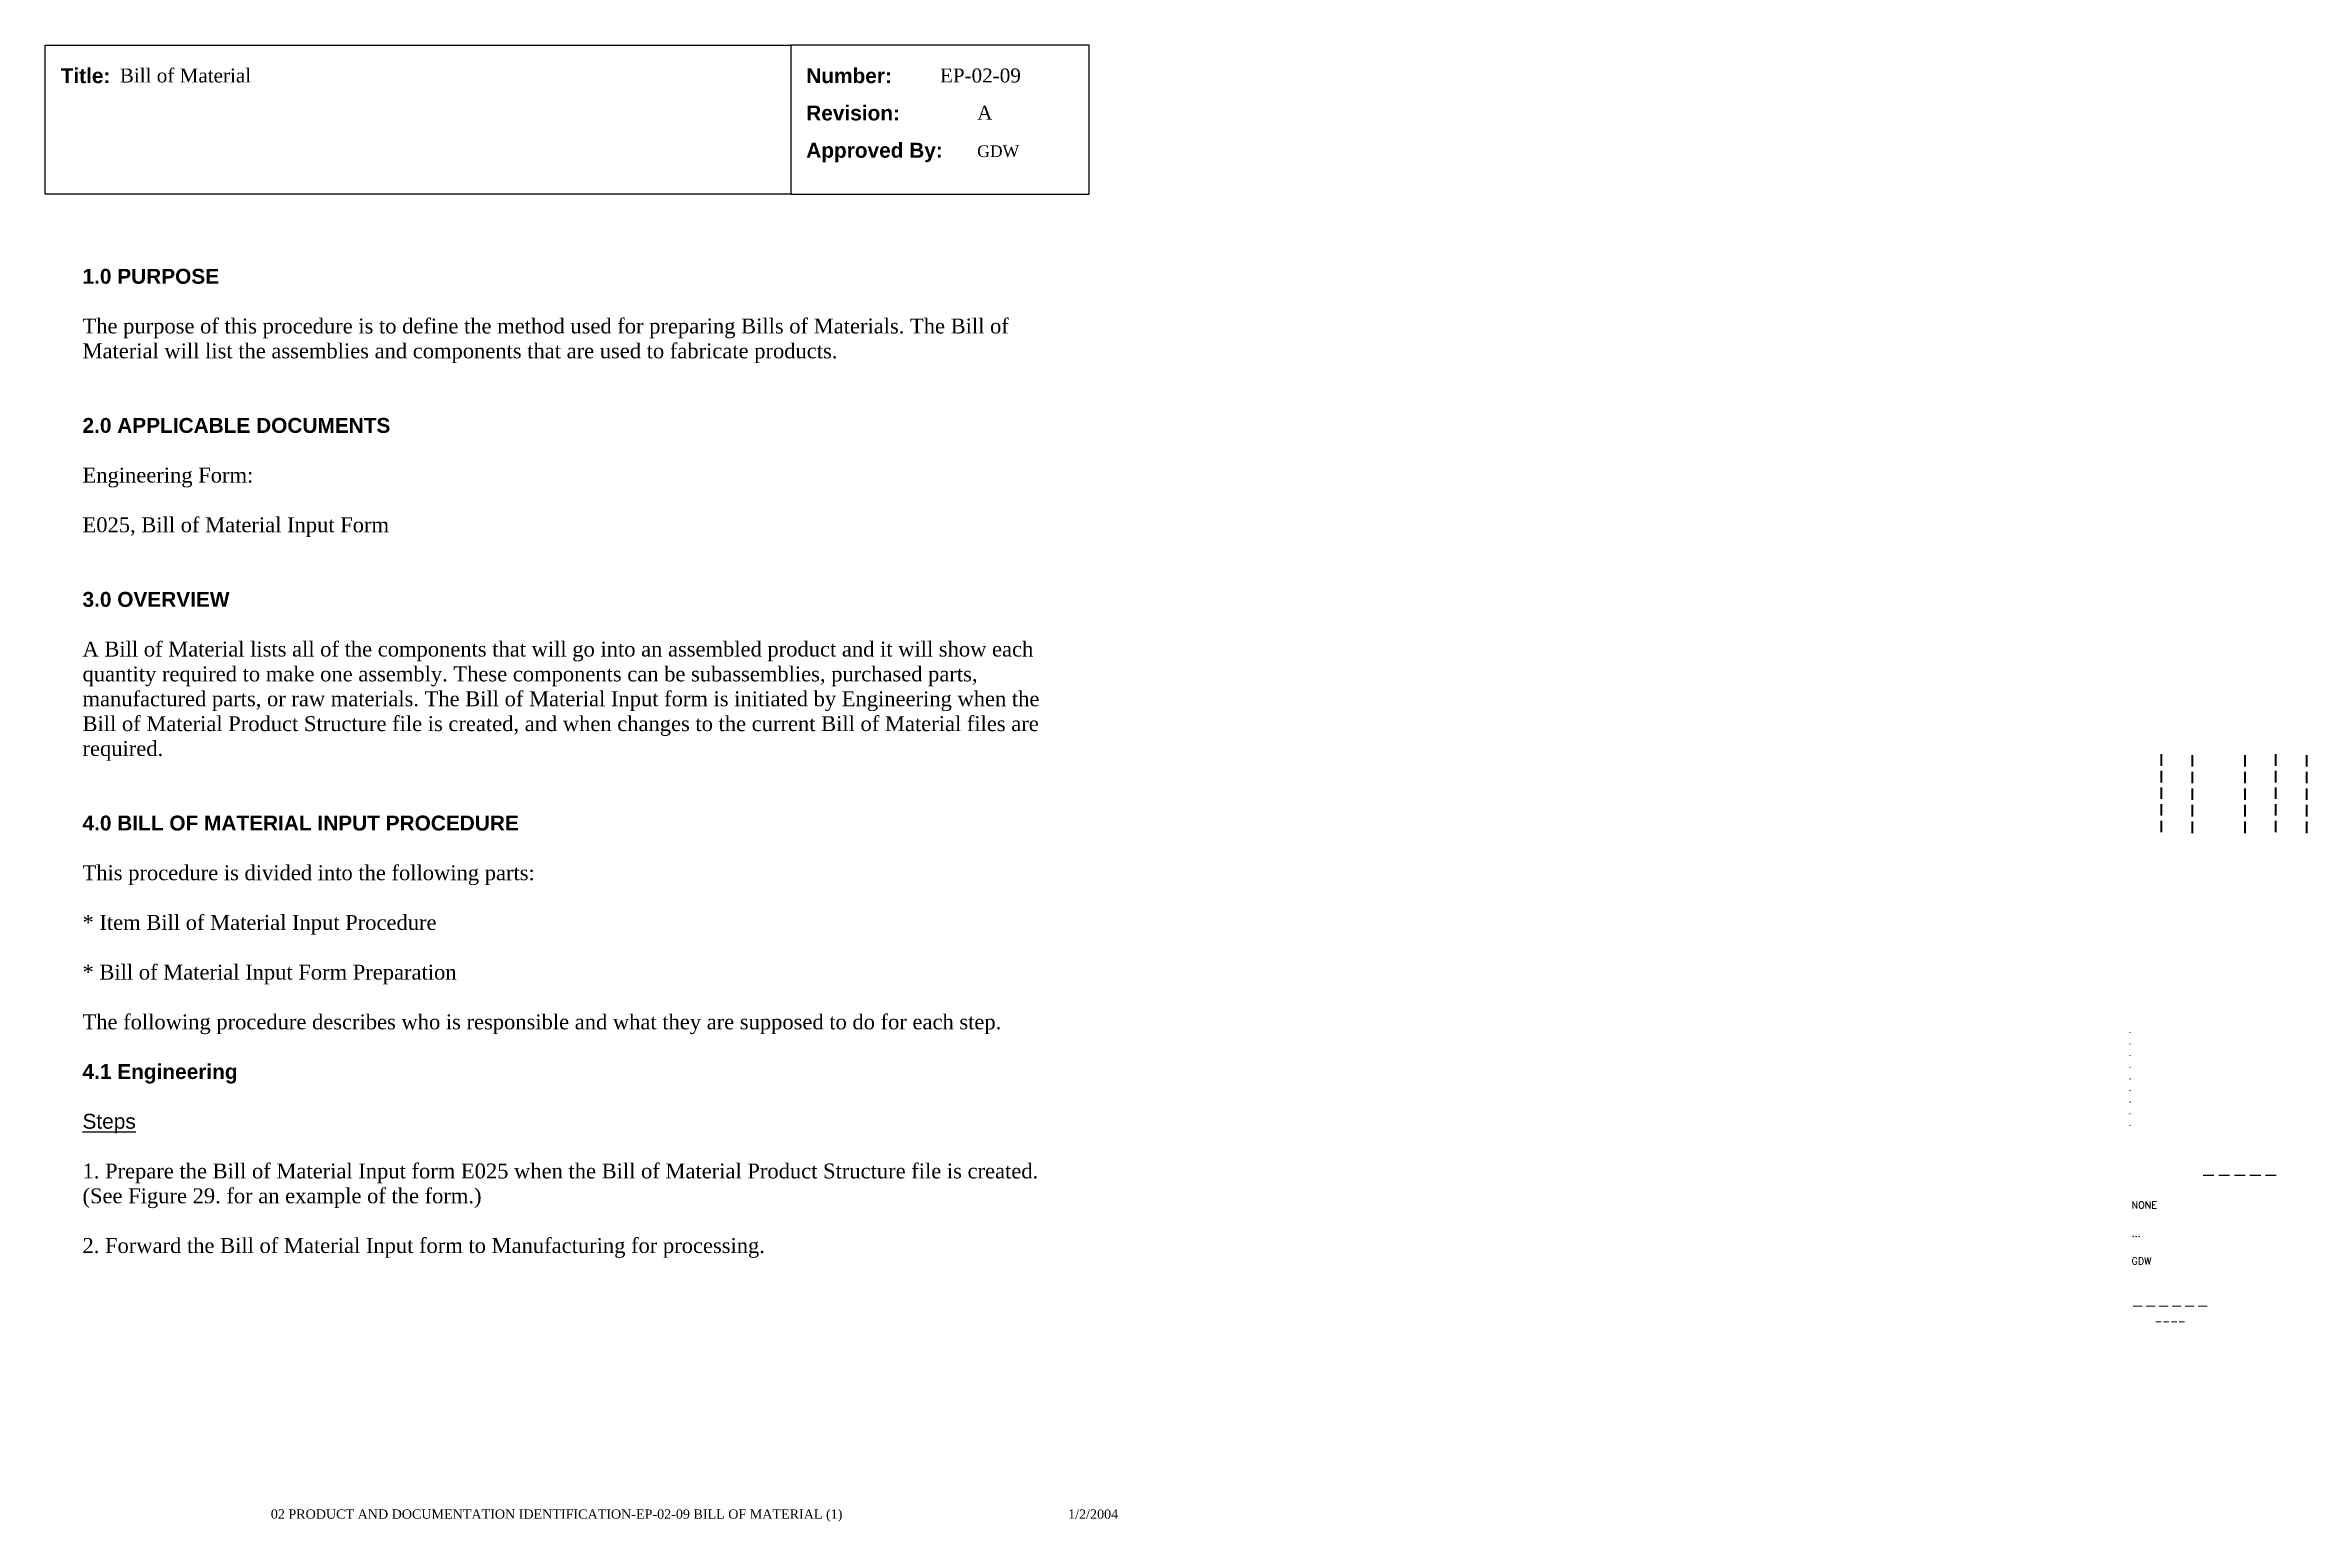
# Paper-space layout 'EP-02-09 Bill of Material (1)' of a CAD drawing. Header units: inches. Extents: x 1 to 31.3, y 0.2 to 20.
import ezdxf
from ezdxf.enums import TextEntityAlignment as Align

# ---------------------------------------------------------------- set-up
doc = ezdxf.new("R2010")
doc.units = ezdxf.units.IN
doc.header["$MEASUREMENT"] = 0
doc.layers.add('TitleBlock_Attributes', color=40, linetype='Continuous', plot=False)
doc.layers.add('TitleBlock_Atts_Print', color=1, linetype='Continuous')
doc.styles.get("Standard").update_dxf_attribs({"font": 'simplex.shx'})
doc.styles.add('style1', font='TIMES.TTF')
doc.styles.add('styleAtt', font='TIMES.TTF')
doc.styles.add('TBBIGTEXT', font='complex.shx')

# ---------------------------------------------------------------- blocks, each defined once
blk = doc.blocks.new('Test1')
at = {"layer": 'TitleBlock_Attributes', "style": 'TBBIGTEXT', "width": 0.8}
for tag, p, height in [('SideLine1', (29.492, 9.408), 0.25), ('SideLine2', (29.906, 9.396), 0.25), ('SideLine3', (30.612, 9.396), 0.25), ('SideLine4', (31.026, 9.408), 0.25), ('SideLine5', (31.44, 9.396), 0.25), ('File-Layout', (28.803, 3.641), 0.125)]:
    blk.add_attdef(tag, p, '', height=height, rotation=90, dxfattribs=at)
at = {"layer": 'TitleBlock_Attributes'}
for tag, p, height in [('REV1', (28.947, 6.754), 0.0625), ('REV2', (28.947, 6.598), 0.0625), ('REV3', (28.947, 6.442), 0.0625), ('REV4', (28.947, 6.286), 0.0625), ('REV5', (28.947, 6.13), 0.0625), ('REV6', (28.947, 5.974), 0.0625), ('REV7', (28.947, 5.818), 0.0625), ('REV8', (28.947, 5.662), 0.0625), ('REV9', (28.947, 5.506), 0.0625), ('SCALE', (28.983, 4.394), 0.0938), ('INCHARGE', (28.983, 4.016), 0.0938), ('DRW', (28.983, 3.641), 0.0938)]:
    blk.add_attdef(tag, p, '', height=height, dxfattribs=at)
at = {"layer": 'TitleBlock_Attributes', "style": 'TBBIGTEXT'}
for tag, height, p in [('PROJNUM', 0.188, (30.434, 4.761)), ('DWG_NUM', 0.156, (31.168, 4.127)), ('CUSTOMER', 0.156, (29.501, 3.017)), ('LOCATION', 0.0938, (29.501, 2.835)), ('DESC_1', 0.188, (29.501, 2.412)), ('DESC_2', 0.188, (29.501, 2.1)), ('DESC_3', 0.188, (29.501, 1.787))]:
    blk.add_attdef(tag, text='', height=height, dxfattribs=at).set_placement(p, align=Align.CENTER)
at = {"layer": 'TitleBlock_Attributes'}
blk.add_attdef('DRW_DATE', text='', height=0.0938, dxfattribs=at).set_placement((31.149, 3.648), align=Align.CENTER)

psp = doc.layouts.new('EP-02-09 Bill of Material (1)')

# ---------------------------------------------------------------- linework, layer by layer
for points in [[(1, 20), (11, 20), (11, 18), (1, 18)], [(11, 18), (15, 18), (15, 20), (11, 20)]]:
    psp.add_lwpolyline(points, close=True)

# ---------------------------------------------------------------- block references
ref = psp.add_blockref('Test1', (0, 0))
ref.add_attrib('CUSTOMER', '------', dxfattribs={"layer": 'TitleBlock_Attributes', "height": 0.1562, "style": 'TBBIGTEXT'}).set_placement((29.501, 3.017), align=Align.CENTER)
ref.add_attrib('LOCATION', '----', dxfattribs={"layer": 'TitleBlock_Attributes', "height": 0.0938, "style": 'TBBIGTEXT'}).set_placement((29.501, 2.835), align=Align.CENTER)
ref.add_attrib('DESC_1', 'Bill of Material', (2, 19.5), dxfattribs={"layer": 'TitleBlock_Atts_Print', "height": 0.1875, "style": 'styleAtt'})
ref.add_attrib('DESC_2', 'EP-02-09', (13, 19.5), dxfattribs={"layer": 'TitleBlock_Atts_Print', "height": 0.1875, "style": 'styleAtt'})
ref.add_attrib('DESC_3', 'A', (13.5, 19), dxfattribs={"layer": 'TitleBlock_Atts_Print', "height": 0.188, "style": 'styleAtt'})
ref.add_attrib('PROJNUM', '-----', dxfattribs={"layer": 'TitleBlock_Attributes', "height": 0.1875, "style": 'TBBIGTEXT'}).set_placement((30.434, 4.761), align=Align.CENTER)
ref.add_attrib('DWG_NUM', 'GDW', (13.5, 18.5), dxfattribs={"layer": 'TitleBlock_Atts_Print', "height": 0.1562, "style": 'styleAtt'})
ref.add_attrib('DRW_DATE', '1/2/2004', dxfattribs={"layer": 'TitleBlock_Atts_Print', "height": 0.125, "style": 'styleAtt'}).set_placement((15.055, 0.232), align=Align.CENTER)
ref.add_attrib('DRW', 'GDW', (28.983, 3.641), dxfattribs={"layer": 'TitleBlock_Attributes', "height": 0.0938})
ref.add_attrib('INCHARGE', '...', (28.983, 4.016), dxfattribs={"layer": 'TitleBlock_Attributes', "height": 0.0938})
ref.add_attrib('SCALE', 'NONE', (28.983, 4.394), dxfattribs={"layer": 'TitleBlock_Attributes', "height": 0.0938})
ref.add_attrib('REV1', '.', (28.947, 6.754), dxfattribs={"layer": 'TitleBlock_Attributes', "height": 0.0625})
ref.add_attrib('REV2', '.', (28.947, 6.598), dxfattribs={"layer": 'TitleBlock_Attributes', "height": 0.0625})
ref.add_attrib('REV3', '.', (28.947, 6.442), dxfattribs={"layer": 'TitleBlock_Attributes', "height": 0.0625})
ref.add_attrib('REV4', '.', (28.947, 6.286), dxfattribs={"layer": 'TitleBlock_Attributes', "height": 0.0625})
ref.add_attrib('REV5', '.', (28.947, 6.13), dxfattribs={"layer": 'TitleBlock_Attributes', "height": 0.0625})
ref.add_attrib('REV6', '.', (28.947, 5.974), dxfattribs={"layer": 'TitleBlock_Attributes', "height": 0.0625})
ref.add_attrib('REV7', '.', (28.947, 5.818), dxfattribs={"layer": 'TitleBlock_Attributes', "height": 0.0625})
ref.add_attrib('REV8', '.', (28.947, 5.662), dxfattribs={"layer": 'TitleBlock_Attributes', "height": 0.0625})
ref.add_attrib('REV9', '.', (28.947, 5.506), dxfattribs={"layer": 'TitleBlock_Attributes', "height": 0.0625})
ref.add_attrib('SideLine1', '-----', (29.492, 9.408), dxfattribs={"layer": 'TitleBlock_Attributes', "height": 0.25, "rotation": 90, "style": 'TBBIGTEXT', "width": 0.8})
ref.add_attrib('SideLine2', '-----', (29.906, 9.396), dxfattribs={"layer": 'TitleBlock_Attributes', "height": 0.25, "rotation": 90, "style": 'TBBIGTEXT', "width": 0.8})
ref.add_attrib('SideLine3', '-----', (30.612, 9.396), dxfattribs={"layer": 'TitleBlock_Attributes', "height": 0.25, "rotation": 90, "style": 'TBBIGTEXT', "width": 0.8})
ref.add_attrib('SideLine4', '-----', (31.026, 9.408), dxfattribs={"layer": 'TitleBlock_Attributes', "height": 0.25, "rotation": 90, "style": 'TBBIGTEXT', "width": 0.8})
ref.add_attrib('SideLine5', '-----', (31.44, 9.396), dxfattribs={"layer": 'TitleBlock_Attributes', "height": 0.25, "rotation": 90, "style": 'TBBIGTEXT', "width": 0.8})
ref.add_attrib('File-Layout', '02 PRODUCT AND DOCUMENTATION IDENTIFICATION-EP-02-09 BILL OF MATERIAL (1)', dxfattribs={"layer": 'TitleBlock_Atts_Print', "height": 0.125, "style": 'styleAtt'}).set_placement((7.859, 0.232), align=Align.CENTER)

# ---------------------------------------------------------------- texts
at = {"color": 5, "char_height": 0.2, "width": 2, "attachment_point": 1, "line_spacing_factor": 1.5, "style": 'style1'}
for s, insert in [('{\\fArial|b1|i0|c0|p34;Title:}', (1.207, 19.691)), ('{\\fArial|b1|i0|c0|p34;Number:\\PRevision:\\PApproved By:}', (11.207, 19.691))]:
    psp.add_mtext(s, dxfattribs=dict(at, insert=insert))
at = {"color": 5, "insert": (1.5, 17), "char_height": 0.2, "width": 13, "attachment_point": 1, "style": 'style1'}
psp.add_mtext('{\\fArial|b1|i0|c0|p34;1.0 PURPOSE\\P\\P}The purpose of this procedure is to define the method used for preparing Bills of Materials. The Bill of Material will list the assemblies and components that are used to fabricate products.\\P\\P\\P{\\fArial|b1|i0|c0|p34;2.0 APPLICABLE DOCUMENTS\\P\\P}Engineering Form:\\P\\PE025, Bill of Material Input Form\\P\\P\\P{\\fArial|b1|i0|c0|p34;3.0 OVERVIEW\\P\\P}A Bill of Material lists all of the components that will go into an assembled product and it will show each quantity required to make one assembly. These components can be subassemblies, purchased parts, manufactured parts, or raw materials. The Bill of Material Input form is initiated by Engineering when the Bill of Material Product Structure file is created, and when changes to the current Bill of Material files are required.\\P\\P\\P{\\fArial|b1|i0|c0|p34;4.0 BILL OF MATERIAL INPUT PROCEDURE\\P\\P}This procedure is divided into the following parts:\\P\\P* Item Bill of Material Input Procedure\\P\\P* Bill of Material Input Form Preparation\\P\\PThe following procedure describes who is responsible and what they are supposed to do for each step.\\P\\P{\\fArial|b1|i0|c0|p34;4.1 Engineering\\P\\P\\fArial|b0|i0|c0|p34;\\LSteps\\P\\P}1. Prepare the Bill of Material Input form E025 when the Bill of Material Product Structure file is created. (See Figure 29. for an example of the form.)\\P\\P2. Forward the Bill of Material Input form to Manufacturing for processing.', dxfattribs=at)

doc.saveas('drawing.dxf')
